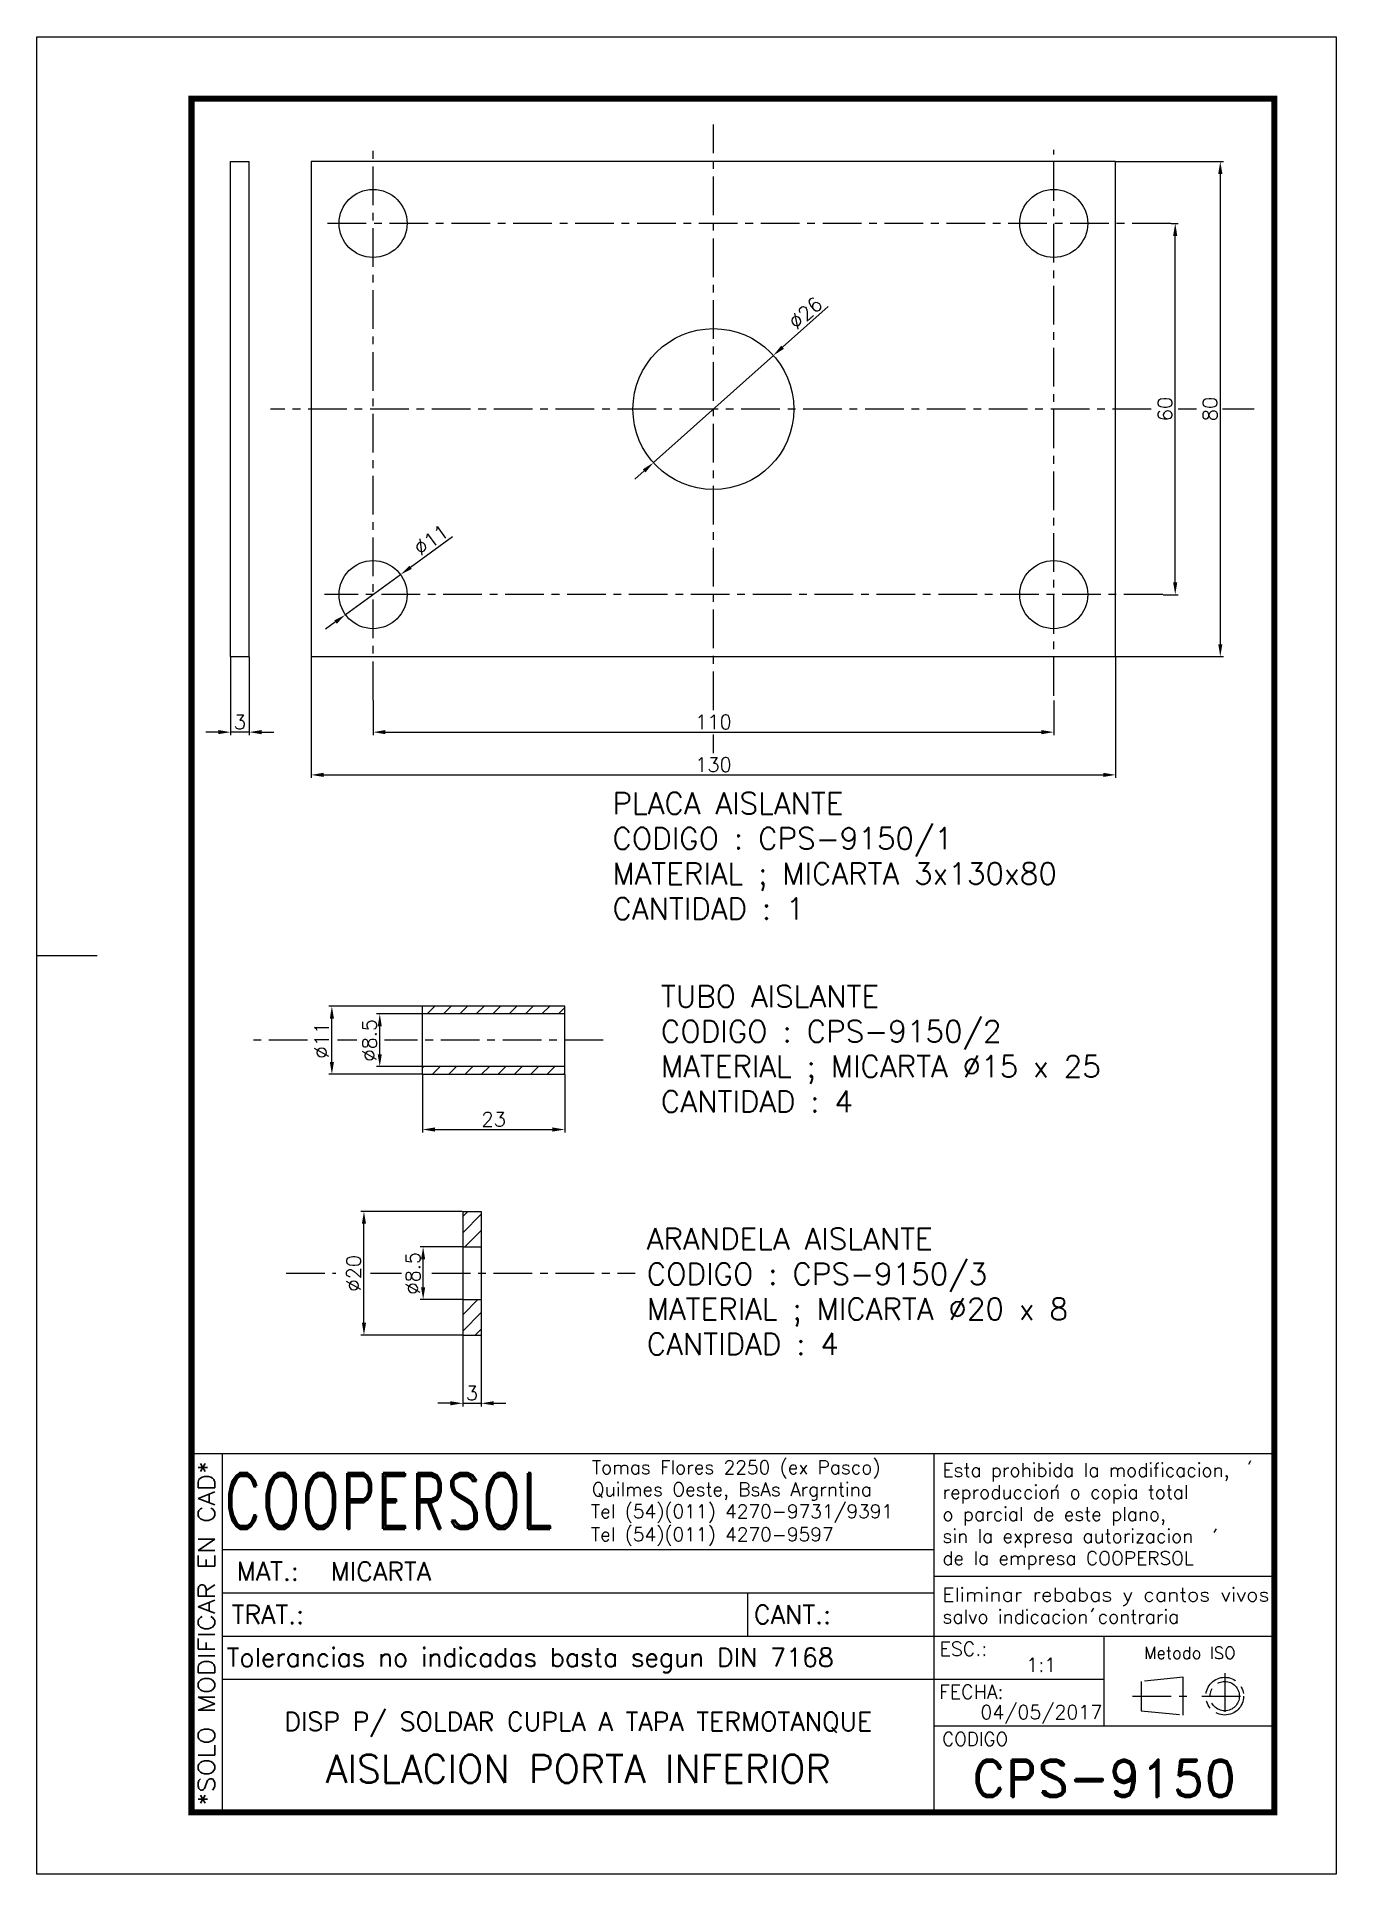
# Model space of a CAD drawing. Extents: x 0 to 210, y 0 to 297.
import ezdxf
from ezdxf.enums import TextEntityAlignment as Align

# ---------------------------------------------------------------- set-up
doc = ezdxf.new("R2010")
doc.units = 0
doc.header["$LTSCALE"] = 5
doc.header["$MEASUREMENT"] = 0
doc.linetypes.add('CENTER', pattern=[2, 1.25, -0.25, 0.25, -0.25])
doc.layers.get('0').update_dxf_attribs({"linetype": 'CONTINUOUS'})
doc.layers.get('DEFPOINTS').update_dxf_attribs({"linetype": 'CONTINUOUS'})
for name, color, linetype in [('1', 1, 'CENTER'), ('CL', 1, 'CENTER'), ('CO', 3, 'CONTINUOUS'), ('RY', 5, 'CONTINUOUS')]:
    doc.layers.add(name, color=color, linetype=linetype)
doc.styles.add('ROMAND', font='ROMAND')
doc.styles.add('ROMANS', font='ROMANS.SHX')
doc.dimstyles.new('1', dxfattribs={"dimtxt": 2.3, "dimasz": 2, "dimexe": 0.5, "dimexo": 0.0625, "dimgap": 0.5, "dimtad": 1, "dimdec": 4, "dimdsep": 46, "dimtxsty": 'ROMANS', "dimcen": -2, "dimclrt": 7, "dimadec": 0, "dimazin": 0, "dimtfac": 0.869565, "dimtdec": 4, "dimtmove": 0, "dimatfit": 3, "dimfxl": 1, "dimtolj": 1, "dimarcsym": 0})

# ---------------------------------------------------------------- blocks, each defined once
blk = doc.blocks.new('A4G')
blk.add_line((0, 148.5), (9.75, 148.5))
blk.add_lwpolyline([(0, 297), (210, 297), (210, 0), (0, 0)], close=True)
at = {"const_width": 1}
blk.add_lwpolyline([(25, 287), (200, 287), (200, 10), (25, 10)], close=True, dxfattribs=at)
blk = doc.blocks.new('*D15')
at = {"layer": 'CO', "color": 0, "lineweight": -2}
for p, q in [((31.33, 196.76), (31.33, 184.1)), ((34.33, 196.76), (34.33, 184.1)), ((29.33, 184.6), (27.33, 184.6)), ((34.33, 184.6), (31.33, 184.6)), ((36.33, 184.6), (38.33, 184.6))]:
    blk.add_line(p, q, dxfattribs=at)
at = {"layer": 'CO', "color": 0}
for points in [[(29.33, 184.94), (29.33, 184.27), (31.33, 184.6)], [(36.33, 184.94), (36.33, 184.27), (34.33, 184.6)]]:
    blk.add_solid(points, dxfattribs=at)
at = {"layer": 'DEFPOINTS', "color": 0}
for p in [(31.33, 196.82), (34.33, 196.82), (31.33, 184.6)]:
    blk.add_point(p, dxfattribs=at)
at = {"layer": 'CO', "color": 7, "insert": (32.83, 186.25), "char_height": 2.3, "attachment_point": 5, "style": 'ROMANS'}
blk.add_mtext('\\A1;3', dxfattribs=at)
blk = doc.blocks.new('*D16')
at = {"layer": 'CO', "color": 0, "lineweight": -2}
for p, q in [((54.35, 189.73), (54.35, 184.1)), ((164.35, 189.73), (164.35, 184.1)), ((56.35, 184.6), (162.35, 184.6))]:
    blk.add_line(p, q, dxfattribs=at)
at = {"layer": 'CO', "color": 0}
for points in [[(56.35, 184.94), (56.35, 184.27), (54.35, 184.6)], [(162.35, 184.94), (162.35, 184.27), (164.35, 184.6)]]:
    blk.add_solid(points, dxfattribs=at)
at = {"layer": 'DEFPOINTS', "color": 0}
for p in [(54.35, 189.79), (164.35, 189.79), (164.35, 184.6)]:
    blk.add_point(p, dxfattribs=at)
at = {"layer": 'CO', "color": 7, "insert": (109.35, 186.25), "char_height": 2.3, "attachment_point": 5, "style": 'ROMANS'}
blk.add_mtext('\\A1;110', dxfattribs=at)
blk = doc.blocks.new('*D17')
at = {"layer": 'CO', "color": 0, "lineweight": -2}
for p, q in [((44.35, 196.76), (44.35, 177.19)), ((174.35, 196.76), (174.35, 177.19)), ((46.35, 177.69), (172.35, 177.69))]:
    blk.add_line(p, q, dxfattribs=at)
at = {"layer": 'CO', "color": 0}
for points in [[(46.35, 178.03), (46.35, 177.36), (44.35, 177.69)], [(172.35, 178.03), (172.35, 177.36), (174.35, 177.69)]]:
    blk.add_solid(points, dxfattribs=at)
at = {"layer": 'DEFPOINTS', "color": 0}
for p in [(44.35, 196.82), (174.35, 196.82), (174.35, 177.69)]:
    blk.add_point(p, dxfattribs=at)
at = {"layer": 'CO', "color": 7, "insert": (109.35, 179.34), "char_height": 2.3, "attachment_point": 5, "style": 'ROMANS'}
blk.add_mtext('\\A1;130', dxfattribs=at)
blk = doc.blocks.new('*D18')
at = {"layer": 'CO', "color": 0, "lineweight": -2}
for p, q in [((183.32, 266.82), (184.48, 266.82)), ((183.98, 208.82), (183.98, 264.82)), ((182.01, 206.82), (184.48, 206.82))]:
    blk.add_line(p, q, dxfattribs=at)
at = {"layer": 'CO', "color": 0}
for points in [[(183.64, 264.82), (184.31, 264.82), (183.98, 266.82)], [(183.64, 208.82), (184.31, 208.82), (183.98, 206.82)]]:
    blk.add_solid(points, dxfattribs=at)
at = {"layer": 'DEFPOINTS', "color": 0}
for p in [(183.26, 266.82), (183.98, 266.82), (181.95, 206.82)]:
    blk.add_point(p, dxfattribs=at)
at = {"layer": 'CO', "color": 7, "insert": (182.33, 236.82), "char_height": 2.3, "attachment_point": 5, "rotation": 90, "style": 'ROMANS'}
blk.add_mtext('\\A1;60', dxfattribs=at)
blk = doc.blocks.new('*D19')
at = {"layer": 'CO', "color": 0, "lineweight": -2}
for p, q in [((174.41, 276.82), (191.76, 276.82)), ((191.26, 274.82), (191.26, 198.82)), ((174.41, 196.82), (191.76, 196.82))]:
    blk.add_line(p, q, dxfattribs=at)
at = {"layer": 'CO', "color": 0}
for points in [[(190.93, 274.82), (191.6, 274.82), (191.26, 276.82)], [(190.93, 198.82), (191.6, 198.82), (191.26, 196.82)]]:
    blk.add_solid(points, dxfattribs=at)
at = {"layer": 'DEFPOINTS', "color": 0}
for p in [(174.35, 276.82), (174.35, 196.82), (191.26, 196.82)]:
    blk.add_point(p, dxfattribs=at)
at = {"layer": 'CO', "color": 7, "insert": (189.61, 236.82), "char_height": 2.3, "attachment_point": 5, "rotation": 90, "style": 'ROMANS'}
blk.add_mtext('\\A1;80', dxfattribs=at)
blk = doc.blocks.new('*D20')
at = {"layer": 'CO', "color": 0, "lineweight": -2}
for p, q in [((67.19, 216.16), (60.41, 211.24)), ((49.9, 203.59), (58.79, 210.06)), ((48.28, 202.41), (46.66, 201.24))]:
    blk.add_line(p, q, dxfattribs=at)
at = {"layer": 'CO', "color": 0}
for points in [[(60.22, 211.51), (60.61, 210.97), (58.79, 210.06)], [(48.08, 202.68), (48.48, 202.14), (49.9, 203.59)]]:
    blk.add_solid(points, dxfattribs=at)
at = {"layer": 'DEFPOINTS', "color": 0}
for p in [(58.79, 210.06), (49.9, 203.59)]:
    blk.add_point(p, dxfattribs=at)
at = {"layer": 'CO', "color": 7, "insert": (63.73, 215.69), "char_height": 2.3, "attachment_point": 5, "rotation": 36.0275, "style": 'ROMANS'}
blk.add_mtext('\\A1;∅11', dxfattribs=at)
blk = doc.blocks.new('*D21')
at = {"layer": 'CO', "color": 0, "lineweight": -2}
for p, q in [((127.88, 253.39), (120.53, 246.82)), ((99.65, 228.16), (119.04, 245.49)), ((98.16, 226.83), (96.67, 225.5))]:
    blk.add_line(p, q, dxfattribs=at)
at = {"layer": 'CO', "color": 0}
for points in [[(120.31, 247.07), (120.75, 246.57), (119.04, 245.49)], [(97.94, 227.08), (98.38, 226.58), (99.65, 228.16)]]:
    blk.add_solid(points, dxfattribs=at)
at = {"layer": 'DEFPOINTS', "color": 0}
for p in [(119.04, 245.49), (99.65, 228.16)]:
    blk.add_point(p, dxfattribs=at)
at = {"layer": 'CO', "color": 7, "insert": (124.24, 252.35), "char_height": 2.3, "attachment_point": 5, "rotation": 41.7892, "style": 'ROMANS'}
blk.add_mtext('\\A1;∅26', dxfattribs=at)
blk = doc.blocks.new('*D22')
at = {"layer": 'CO', "color": 0, "lineweight": -2}
for p, q in [((62.34, 129.24), (62.34, 119.87)), ((85.34, 129.24), (85.34, 119.87)), ((64.34, 120.37), (83.34, 120.37))]:
    blk.add_line(p, q, dxfattribs=at)
at = {"layer": 'CO', "color": 0}
for points in [[(64.34, 120.71), (64.34, 120.04), (62.34, 120.37)], [(83.34, 120.71), (83.34, 120.04), (85.34, 120.37)]]:
    blk.add_solid(points, dxfattribs=at)
at = {"layer": 'DEFPOINTS', "color": 0}
for p in [(62.34, 129.3), (85.34, 129.3), (85.34, 120.37)]:
    blk.add_point(p, dxfattribs=at)
at = {"layer": 'CO', "color": 7, "insert": (73.84, 122.02), "char_height": 2.3, "attachment_point": 5, "style": 'ROMANS'}
blk.add_mtext('\\A1;23', dxfattribs=at)
blk = doc.blocks.new('*D23')
at = {"layer": 'CO', "color": 0, "lineweight": -2}
for p, q in [((62.28, 139.05), (54.93, 139.05)), ((55.43, 132.55), (55.43, 137.05)), ((62.28, 130.55), (54.93, 130.55))]:
    blk.add_line(p, q, dxfattribs=at)
at = {"layer": 'CO', "color": 0}
for points in [[(55.1, 137.05), (55.76, 137.05), (55.43, 139.05)], [(55.1, 132.55), (55.76, 132.55), (55.43, 130.55)]]:
    blk.add_solid(points, dxfattribs=at)
at = {"layer": 'DEFPOINTS', "color": 0}
for p in [(55.43, 139.05), (62.34, 139.05), (62.34, 130.55)]:
    blk.add_point(p, dxfattribs=at)
at = {"layer": 'CO', "color": 7, "insert": (53.78, 134.8), "char_height": 2.3, "attachment_point": 5, "rotation": 90, "style": 'ROMANS'}
blk.add_mtext('\\A1;%%C8.5', dxfattribs=at)
blk = doc.blocks.new('*D24')
at = {"layer": 'CO', "color": 0, "lineweight": -2}
for p, q in [((62.28, 140.3), (47.19, 140.3)), ((47.69, 131.3), (47.69, 138.3)), ((62.28, 129.3), (47.19, 129.3))]:
    blk.add_line(p, q, dxfattribs=at)
at = {"layer": 'CO', "color": 0}
for points in [[(47.36, 138.3), (48.03, 138.3), (47.69, 140.3)], [(47.36, 131.3), (48.03, 131.3), (47.69, 129.3)]]:
    blk.add_solid(points, dxfattribs=at)
at = {"layer": 'DEFPOINTS', "color": 0}
for p in [(47.69, 140.3), (62.34, 140.3), (62.34, 129.3)]:
    blk.add_point(p, dxfattribs=at)
at = {"layer": 'CO', "color": 7, "insert": (46.04, 134.8), "char_height": 2.3, "attachment_point": 5, "rotation": 90, "style": 'ROMANS'}
blk.add_mtext('\\A1;%%C11', dxfattribs=at)
blk = doc.blocks.new('*D25')
at = {"layer": 'CO', "color": 0, "lineweight": -2}
for p, q in [((68.77, 101.39), (61.94, 101.39)), ((62.44, 94.89), (62.44, 99.39)), ((68.77, 92.89), (61.94, 92.89))]:
    blk.add_line(p, q, dxfattribs=at)
at = {"layer": 'CO', "color": 0}
for points in [[(62.1, 99.39), (62.77, 99.39), (62.44, 101.39)], [(62.1, 94.89), (62.77, 94.89), (62.44, 92.89)]]:
    blk.add_solid(points, dxfattribs=at)
at = {"layer": 'DEFPOINTS', "color": 0}
for p in [(62.44, 101.39), (68.83, 101.39), (68.83, 92.89)]:
    blk.add_point(p, dxfattribs=at)
at = {"layer": 'CO', "color": 7, "insert": (60.79, 97.14), "char_height": 2.3, "attachment_point": 5, "rotation": 90, "style": 'ROMANS'}
blk.add_mtext('\\A1;%%C8.5', dxfattribs=at)
blk = doc.blocks.new('*D26')
at = {"layer": 'CO', "color": 0, "lineweight": -2}
for p, q in [((68.77, 107.14), (52.38, 107.14)), ((52.88, 89.14), (52.88, 105.14)), ((68.77, 87.14), (52.38, 87.14))]:
    blk.add_line(p, q, dxfattribs=at)
at = {"layer": 'CO', "color": 0}
for points in [[(52.54, 105.14), (53.21, 105.14), (52.88, 107.14)], [(52.54, 89.14), (53.21, 89.14), (52.88, 87.14)]]:
    blk.add_solid(points, dxfattribs=at)
at = {"layer": 'DEFPOINTS', "color": 0}
for p in [(52.88, 107.14), (68.83, 107.14), (68.83, 87.14)]:
    blk.add_point(p, dxfattribs=at)
at = {"layer": 'CO', "color": 7, "insert": (51.23, 97.14), "char_height": 2.3, "attachment_point": 5, "rotation": 90, "style": 'ROMANS'}
blk.add_mtext('\\A1;%%C20', dxfattribs=at)
blk = doc.blocks.new('*D27')
at = {"layer": 'CO', "color": 0, "lineweight": -2}
for p, q in [((68.83, 87.08), (68.83, 75.62)), ((71.83, 87.08), (71.83, 75.62)), ((66.83, 76.12), (64.83, 76.12)), ((68.83, 76.12), (71.83, 76.12)), ((73.83, 76.12), (75.83, 76.12))]:
    blk.add_line(p, q, dxfattribs=at)
at = {"layer": 'CO', "color": 0}
for points in [[(66.83, 76.46), (66.83, 75.79), (68.83, 76.12)], [(73.83, 76.46), (73.83, 75.79), (71.83, 76.12)]]:
    blk.add_solid(points, dxfattribs=at)
at = {"layer": 'DEFPOINTS', "color": 0}
for p in [(68.83, 87.14), (71.83, 87.14), (71.83, 76.12)]:
    blk.add_point(p, dxfattribs=at)
at = {"layer": 'CO', "color": 7, "insert": (70.33, 77.77), "char_height": 2.3, "attachment_point": 5, "style": 'ROMANS'}
blk.add_mtext('\\A1;3', dxfattribs=at)
blk = doc.blocks.new('COOPERSOLROT-02')
for p, q in [((0, 58), (175, 58)), ((0, 0), (0, 58)), ((5, 0), (5, 58)), ((120, 0), (120, 58)), ((175, 0), (175, 58)), ((5, 42.5), (120, 42.5)), ((120, 38.19), (175, 38.19)), ((5, 35.5), (120, 35.5)), ((89.89, 28.5), (89.89, 35.5)), ((5, 28.5), (175, 28.5)), ((147.5, 14), (147.5, 28.5)), ((147.5, 21.5), (5, 21.5)), ((120, 14), (175, 14)), ((0, 0), (175, 0))]:
    blk.add_line(p, q)
at = {"color": 1, "linetype": 'CENTER'}
blk.add_line((166.98, 22.51), (166.98, 15.06), dxfattribs=at)
for points in [[(152.09, 18.79), (161.93, 18.79)], [(163.26, 18.79), (170.71, 18.79)]]:
    blk.add_lwpolyline(points, dxfattribs=at)
at = {"layer": '1'}
for points in [[(170.85, 56.26), (171.21, 56.85)], [(139.66, 52.43), (140.02, 53.02)], [(165.28, 45.22), (165.64, 45.81)], [(145.46, 32.42), (145.82, 33.01)]]:
    blk.add_lwpolyline(points, dxfattribs=at)
blk.add_lwpolyline([(160.25, 18.79), (160.25, 21.83), (153.47, 21.16), (153.47, 16.41), (160.25, 15.74)], close=True, dxfattribs=at)
for radius in [3.05, 2.37]:
    blk.add_circle((166.98, 18.79), radius, dxfattribs=at)
at = {"style": 'ROMANS', "width": 0.996387}
blk.add_text('*SOLO MODIFICAR EN CAD*', height=2.7, rotation=90, dxfattribs=at).set_placement((3.77, 1.09), (3.77, 56.81), align=Align.FIT)
at = {"style": 'ROMAND', "width": 0.75}
blk.add_text('COOPERSOL', height=9, dxfattribs=at).set_placement((5.26, 45.85))
at = {"style": 'ROMANS'}
for s, p in [('MAT.:', (7.32, 37.47)), ('TRAT.:', (6.5, 30.47)), ('CANT.:', (90.89, 30.47)), ('Tolerancias no indicadas basta segun DIN 7168', (5.7, 23.56))]:
    blk.add_text(s, height=3, dxfattribs=at).set_placement(p)
for tag, height, style, p in [('CONJUNTO', 2.3, 'ROMANS', (62.5, 17.5)), ('SUBCONJUNTO', 3, 'ROMANS', (62.5, 11.5)), ('DENOMINACION', 4.5, 'ROMANS', (62.5, 4.75)), ('COD-PLA', 6, 'ROMAND', (147.5, 5.5))]:
    blk.add_attdef(tag, text='', height=height, dxfattribs=dict(style=style)).set_placement(p, align=Align.MIDDLE)
at = {"layer": '1', "style": 'ROMANS'}
for s, height, p in [('Tomas Flores 2250 (ex Pasco)', 2.2, (64.69, 54.68)), ('Esta prohibida la modificacion,', 2.2, (121.36, 54.23)), ('Quilmes Oeste, BsAs Argrntina', 2.2, (64.69, 51.12)), ('reproduccion o copia total', 2.2, (121.36, 50.67)), ('Tel (54)(011) 4270-9731/9391', 2.2, (64.55, 47.56)), ('o parcial de este plano,', 2.2, (121.36, 47.11)), ('Tel (54)(011) 4270-9597', 2.2, (64.55, 43.83)), ('sin la expresa autorizacion ', 2.2, (121.36, 43.55)), ('de la empresa COOPERSOL', 2.2, (121.36, 39.99)), ('salvo indicacion contraria', 2.2, (121.36, 30.54)), ('ESC.:', 2.25, (120.89, 25.29)), ('FECHA:', 2.25, (120.81, 18.36)), ('CODIGO', 2.16, (121.33, 10.78))]:
    blk.add_text(s, height=height, dxfattribs=at).set_placement(p)
at = {"layer": '1', "style": 'ROMANS', "width": 0.96139}
blk.add_text('Eliminar rebabas y cantos vivos', height=2.2, dxfattribs=at).set_placement((121.34, 34.1), (174.21, 34.1), align=Align.FIT)
at = {"layer": '1', "style": 'ROMANS'}
blk.add_text('Metodo ISO', height=1.948, dxfattribs=at).set_placement((161.34, 25.77), align=Align.MIDDLE)
for tag, p in [('MAT', (22.51, 37.47)), ('TRAT', (22.51, 30.47)), ('CANT', (106.49, 30.47))]:
    blk.add_attdef(tag, p, '', height=3, dxfattribs=at)
for tag, p in [('ESC', (137.33, 22.73)), ('FECHA', (137.33, 15.06))]:
    blk.add_attdef(tag, text='', height=2.25, dxfattribs=at).set_placement(p, align=Align.CENTER)

msp = doc.modelspace()

# ---------------------------------------------------------------- hatches: boundary and pattern name
at = {"layer": 'RY'}
h = msp.add_hatch(dxfattribs=at)
h.set_pattern_fill('ANSI31', color=256, scale=15, style=0)
h.set_pattern_definition([(45, (13139.8161, -12248.0043), (-1.32582521, 1.32582521), [])])
h.paths.add_polyline_path([(85.3432, 140.30472), (62.3432, 140.30472), (62.3432, 139.05472), (85.3432, 139.05472)])
h.paths.add_polyline_path([(85.3432, 130.55472), (62.3432, 130.55472), (62.3432, 129.30472), (85.3432, 129.30472)])
h = msp.add_hatch(dxfattribs=at)
h.set_pattern_fill('ANSI31', color=256, scale=15, style=0)
h.set_pattern_definition([(45, (13141.634, -12226.3285), (-1.32582521, 1.32582521), [])])
h.paths.add_polyline_path([(71.83417, 107.14002), (68.83417, 107.14002), (68.83417, 101.39002), (71.83417, 101.39002)])
h.paths.add_polyline_path([(71.83417, 92.89002), (68.83417, 92.89002), (68.83417, 87.14002), (71.83417, 87.14002)])

# ---------------------------------------------------------------- linework, layer by layer
for p, q in [((31.32912, 196.82466), (31.32912, 276.82466)), ((31.32912, 276.82466), (34.32912, 276.82466)), ((34.32912, 196.82466), (34.32912, 276.82466)), ((44.34586, 276.82466), (44.34586, 196.82466)), ((174.34586, 276.82466), (44.34586, 276.82466)), ((174.34586, 196.82466), (174.34586, 276.82466)), ((31.32912, 196.82466), (34.32912, 196.82466)), ((44.34586, 196.82466), (174.34586, 196.82466)), ((85.3432, 140.30472), (62.3432, 140.30472)), ((62.3432, 134.80472), (62.3432, 140.30472)), ((85.3432, 134.80472), (85.3432, 140.30472)), ((85.3432, 139.05472), (62.3432, 139.05472)), ((62.3432, 129.30472), (62.3432, 134.80472)), ((85.3432, 129.30472), (85.3432, 134.80472)), ((85.3432, 130.55472), (62.3432, 130.55472)), ((62.3432, 129.30472), (85.3432, 129.30472)), ((68.83417, 107.14002), (71.83417, 107.14002)), ((68.83417, 107.14002), (68.83417, 87.14002)), ((71.83417, 107.14002), (71.83417, 87.14002)), ((68.83417, 101.39002), (71.83417, 101.39002)), ((68.83417, 92.89002), (71.83417, 92.89002)), ((68.83417, 87.14002), (71.83417, 87.14002))]:
    msp.add_line(p, q)
for centre, radius in [((54.34586, 266.82466), 5.5), ((164.34586, 266.82466), 5.5), ((109.34586, 236.82466), 13), ((54.34586, 206.82466), 5.5), ((164.34586, 206.82466), 5.5)]:
    msp.add_circle(centre, radius)
at = {"layer": 'CL'}
for p, q in [((109.34586, 188.16727), (109.34586, 282.81137)), ((54.34586, 189.788), (54.34586, 278.90075)), ((164.34586, 190.48708), (164.34586, 278.70521)), ((183.25571, 266.82466), (46.47477, 266.82466)), ((180.10536, 236.82466), (37.79686, 236.82466)), ((187.4129, 236.82466), (184.4604, 236.82466)), ((196.71338, 236.82466), (191.62023, 236.82466)), ((181.95037, 206.82466), (46.47477, 206.82466)), ((109.34586, 181.22), (109.34586, 184.22987)), ((43.75882, 134.80472), (34.89734, 134.80472)), ((51.74583, 134.80472), (48.59047, 134.80472)), ((91.54323, 134.80472), (56.18305, 134.80472)), ((40.28199, 97.14002), (48.33124, 97.14002)), ((53.92674, 97.14002), (58.93939, 97.14002)), ((63.83544, 97.14002), (96.68994, 97.14002))]:
    msp.add_line(p, q, dxfattribs=at)

# ---------------------------------------------------------------- block references
msp.add_blockref('A4G', (0, 0))
ref = msp.add_blockref('COOPERSOLROT-02', (25, 10))
ref.add_attrib('COD-PLA', 'CPS-9150', dxfattribs={"height": 6, "style": 'ROMAND'}).set_placement((172.5, 15.5), align=Align.MIDDLE)
ref.add_attrib('FECHA', '04/05/2017', dxfattribs={"layer": '1', "height": 2.25, "style": 'ROMANS'}).set_placement((162.33468, 25.061), align=Align.CENTER)
ref.add_attrib('MAT', 'MICARTA', (47.50529, 47.46815), dxfattribs={"layer": '1', "height": 3, "style": 'ROMANS'})
ref.add_attrib('ESC', '1:1', dxfattribs={"layer": '1', "height": 2.25, "style": 'ROMANS'}).set_placement((162.33468, 32.72855), align=Align.CENTER)
ref.add_attrib('DENOMINACION', 'AISLACION PORTA INFERIOR', dxfattribs={"height": 4.5, "style": 'ROMANS'}).set_placement((87.5, 17.03781), align=Align.MIDDLE)
ref.add_attrib('SUBCONJUNTO', 'DISP P/ SOLDAR CUPLA A TAPA TERMOTANQUE', dxfattribs={"height": 3, "style": 'ROMANS'}).set_placement((87.5, 24.47785), align=Align.MIDDLE)

# ---------------------------------------------------------------- texts
at = {"layer": 'CO', "style": 'ROMANS'}
for s, p in [('PLACA AISLANTE', (93.02002, 171.3329)), ('CODIGO : CPS-9150/1', (93.02002, 165.66623)), ('MATERIAL ; MICARTA 3x130x80', (93.02002, 159.99957)), ('CANTIDAD : 1', (93.02002, 154.3329)), ('TUBO AISLANTE', (100.85537, 140.15103)), ('CODIGO : CPS-9150/2', (100.85537, 134.48436)), ('MATERIAL ; MICARTA %%C15 x 25', (100.85537, 128.81769)), ('CANTIDAD : 4', (100.85537, 123.15103)), ('ARANDELA AISLANTE', (98.56493, 100.95311)), ('CODIGO : CPS-9150/3', (98.56493, 95.28644)), ('MATERIAL ; MICARTA %%C20 x 8', (98.56493, 89.61978)), ('CANTIDAD : 4', (98.56493, 83.95311))]:
    msp.add_text(s, height=3.5, dxfattribs=at).set_placement(p)

# ---------------------------------------------------------------- dimensions: what is measured, and where the dimension line sits
at = {"layer": 'CO'}
for base, p1, p2, picture, middle in [((191.26233, 196.82466), (174.34586, 276.82466), (174.34586, 196.82466), '*D19', (189.61233, 236.82466)), ((183.97715, 266.82466), (181.95037, 206.82466), (183.25571, 266.82466), '*D18', (182.32715, 236.82466))]:
    dim = msp.add_linear_dim(base=base, p1=p1, p2=p2, angle=90, dimstyle='1', dxfattribs=at)
    dim.commit()
    dim.dimension.update_dxf_attribs({"geometry": picture, "text_midpoint": middle})
for p1, p2, picture, middle in [((99.65303, 228.16156), (119.03868, 245.48775), '*D21', (125.34259, 251.12196)), ((49.89782, 203.5897), (58.7939, 210.05961), '*D20', (64.69998, 214.35497))]:
    dim = msp.add_diameter_dim_2p(p1=p1, p2=p2, dimstyle='1', dxfattribs=at)
    dim.commit()
    dim.dimension.update_dxf_attribs({"geometry": picture, "text_midpoint": middle, "dimtype": 163})
for base, p1, p2, picture, middle in [((31.32912, 184.60275), (34.32912, 196.82466), (31.32912, 196.82466), '*D15', (32.82912, 186.25275)), ((174.34586, 177.69486), (44.34586, 196.82466), (174.34586, 196.82466), '*D17', (109.34586, 179.34486)), ((164.34586, 184.60275), (54.34586, 189.788), (164.34586, 189.788), '*D16', (109.34586, 186.25275)), ((85.3432, 120.37284), (62.3432, 129.30472), (85.3432, 129.30472), '*D22', (73.8432, 122.02284)), ((71.83417, 76.12209), (68.83417, 87.14002), (71.83417, 87.14002), '*D27', (70.33417, 77.77209))]:
    dim = msp.add_linear_dim(base=base, p1=p1, p2=p2, dimstyle='1', dxfattribs=at)
    dim.commit()
    dim.dimension.update_dxf_attribs({"geometry": picture, "text_midpoint": middle})
for base, p1, p2, picture, middle in [((47.69499, 140.30472), (62.3432, 129.30472), (62.3432, 140.30472), '*D24', (46.04499, 134.80472)), ((55.42981, 139.05472), (62.3432, 130.55472), (62.3432, 139.05472), '*D23', (53.77981, 134.80472)), ((52.87759, 107.14002), (68.83417, 87.14002), (68.83417, 107.14002), '*D26', (51.22759, 97.14002)), ((62.43657, 101.39002), (68.83417, 92.89002), (68.83417, 101.39002), '*D25', (60.78657, 97.14002))]:
    dim = msp.add_linear_dim(base=base, p1=p1, p2=p2, angle=90, text='%%C<>', dimstyle='1', dxfattribs=at)
    dim.commit()
    dim.dimension.update_dxf_attribs({"geometry": picture, "text_midpoint": middle})

doc.saveas('drawing.dxf')
